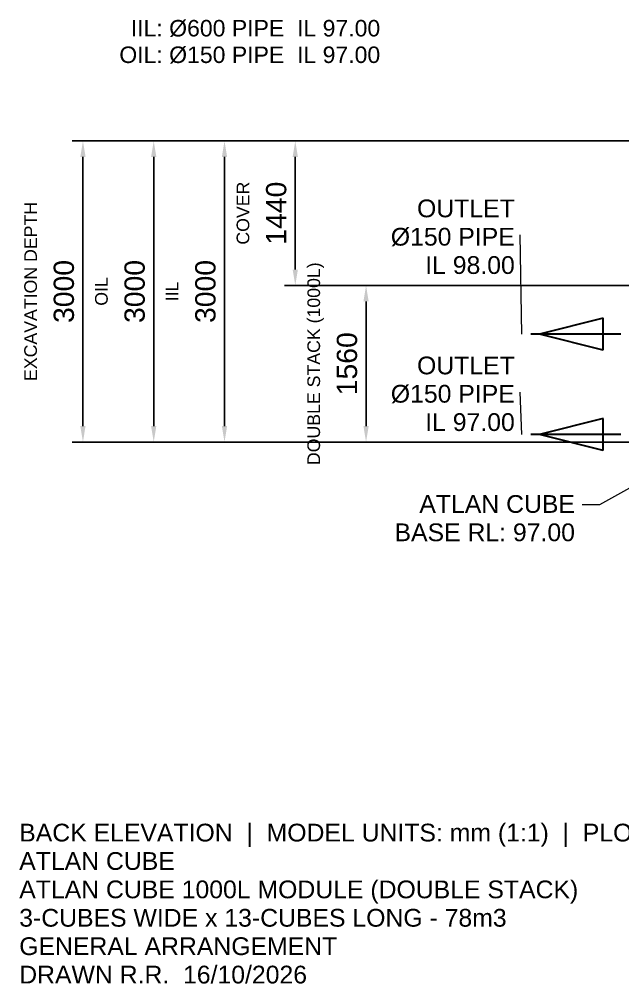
# Model space of a CAD drawing. Header units: millimetres. Extents: x -6738 to 17974, y -5396 to 4356.
# Drawn here: x -6738 to -723, y -5396 to 4212 of the extents above; entities that cross this region are included whole.
import ezdxf
from ezdxf.enums import TextEntityAlignment as Align

# ---------------------------------------------------------------- set-up
doc = ezdxf.new("R2010")
doc.units = ezdxf.units.MM
for name, color, linetype in [('ANNOTATIONS', 7, 'Continuous'), ('DIMENSIONS', 7, 'Continuous'), ('FLOW_OUTLET', 5, 'Continuous'), ('LEADERS', 7, 'Continuous'), ('TITLE', 7, 'Continuous')]:
    doc.layers.add(name, color=color, linetype=linetype)
doc.styles.add('ARIAL', font='arial.ttf')
doc.dimstyles.get("Standard").update_dxf_attribs({"dimtxt": 2.5, "dimasz": 2.5, "dimexe": 1.25, "dimexo": 0.625, "dimtad": 1, "dimcen": 2.5, "dimazin": 3, "dimtfac": 1, "dimtmove": 0, "dimatfit": 3})

msp = doc.modelspace()

# ---------------------------------------------------------------- linework, layer by layer
at = {"layer": 'ANNOTATIONS', "lineweight": 18}
for p, q in [((-1728.6, 1075), (-1746.2, 2062.8)), ((-1728.6, 75), (-1746.2, 498.3))]:
    msp.add_line(p, q, dxfattribs=at)
at = {"layer": 'FLOW_OUTLET', "color": 5, "lineweight": 30}
for p, q in [((-917.2, 1233.8), (-1552.2, 1075)), ((-917.2, 916.3), (-917.2, 1233.8)), ((-740.8, 1075), (-1640.4, 1075)), ((-917.2, 916.3), (-1552.2, 1075)), ((-917.2, 233.7), (-1552.2, 75)), ((-917.2, -83.7), (-917.2, 233.7)), ((-740.8, 75), (-1640.4, 75)), ((-917.2, -83.7), (-1552.2, 75))]:
    msp.add_line(p, q, dxfattribs=at)
at = {"layer": 'LEADERS', "lineweight": 18}
for p, q in [((-952.5, -620.9), (105.8, -35.3)), ((-1128.9, -620.9), (-952.5, -620.9))]:
    msp.add_line(p, q, dxfattribs=at)

# ---------------------------------------------------------------- texts
at = {"layer": 'ANNOTATIONS', "style": 'ARIAL'}
for s, height, p in [('IIL: Ø600 PIPE  IL 97.00', 164.183, (-3140.5, 4040.7)), ('OIL: Ø150 PIPE  IL 97.00', 164.183, (-3140.5, 3776.1)), ('OUTLET', 176.81, (-1799.2, 2239.2)), ('Ø150 PIPE', 176.81, (-1799.2, 1956.9)), ('IL 98.00', 176.81, (-1799.2, 1674.7)), ('OUTLET', 176.81, (-1799.2, 674.7)), ('Ø150 PIPE', 176.81, (-1799.2, 392.5)), ('IL 97.00', 176.81, (-1799.2, 110.3)), ('ATLAN CUBE', 176.81, (-1199.4, -705.6)), ('BASE RL: 97.00', 176.812, (-1199.4, -987.8))]:
    msp.add_text(s, height=height, dxfattribs=at).set_placement(p, align=Align.RIGHT)
at = {"layer": 'DIMENSIONS', "style": 'ARIAL'}
for s, height, p in [('COVER', 126.29, (-4445.7, 2280)), ('EXCAVATION DEPTH', 126.294, (-6562.4, 1500)), ('DOUBLE STACK (1000L)', 126.294, (-3740.2, 780)), ('OIL', 126.29, (-5856.9, 1500)), ('IIL', 126.29, (-5151.3, 1500))]:
    msp.add_text(s, height=height, rotation=90, dxfattribs=at).set_placement(p, align=Align.CENTER)
at = {"layer": 'TITLE', "style": 'ARIAL'}
for s, height, p in [('BACK ELEVATION  |  MODEL UNITS: mm (1:1)  |  PLOT 1:100 ON A3', 176.812, (-6738.8, -3979.3)), ('ATLAN CUBE', 176.81, (-6738.8, -4262.2)), ('ATLAN CUBE 1000L MODULE (DOUBLE STACK)', 176.812, (-6738.8, -4545.1)), ('3-CUBES WIDE x 13-CUBES LONG - 78m3', 176.812, (-6738.8, -4828)), ('GENERAL ARRANGEMENT', 176.812, (-6738.8, -5110.9)), ('DRAWN R.R.  16/10/2026', 176.812, (-6738.8, -5393.8))]:
    msp.add_text(s, height=height, dxfattribs=at).set_placement(p)

# ---------------------------------------------------------------- dimensions: what is measured, and where the dimension line sits
at = {"layer": 'DIMENSIONS'}
for base, p1, p2 in [((-6103.8, 0), (-317.5, 0), (-317.5, 3000)), ((-5398.2, 0), (-317.5, 0), (-317.5, 3000)), ((-4692.7, 0), (-317.5, 0), (-317.5, 3000)), ((-3987.1, 1560), (-317.5, 1560), (-317.5, 3000)), ((-3281.6, 0), (-317.5, 0), (-317.5, 1560))]:
    msp.add_linear_dim(base=base, p1=p1, p2=p2, angle=90, dimstyle='Standard', override={"dimtxt": 202.071111, "dimasz": 158.75, "dimexe": 105.833333, "dimexo": 0, "dimgap": 88.194444, "dimtad": 1, "dimtih": 0, "dimtoh": 0, "dimdec": 0, "dimtxsty": 'ARIAL', "dimclrd": 7, "dimclre": 7, "dimclrt": 7}, dxfattribs=at).render()

doc.saveas('drawing.dxf')
